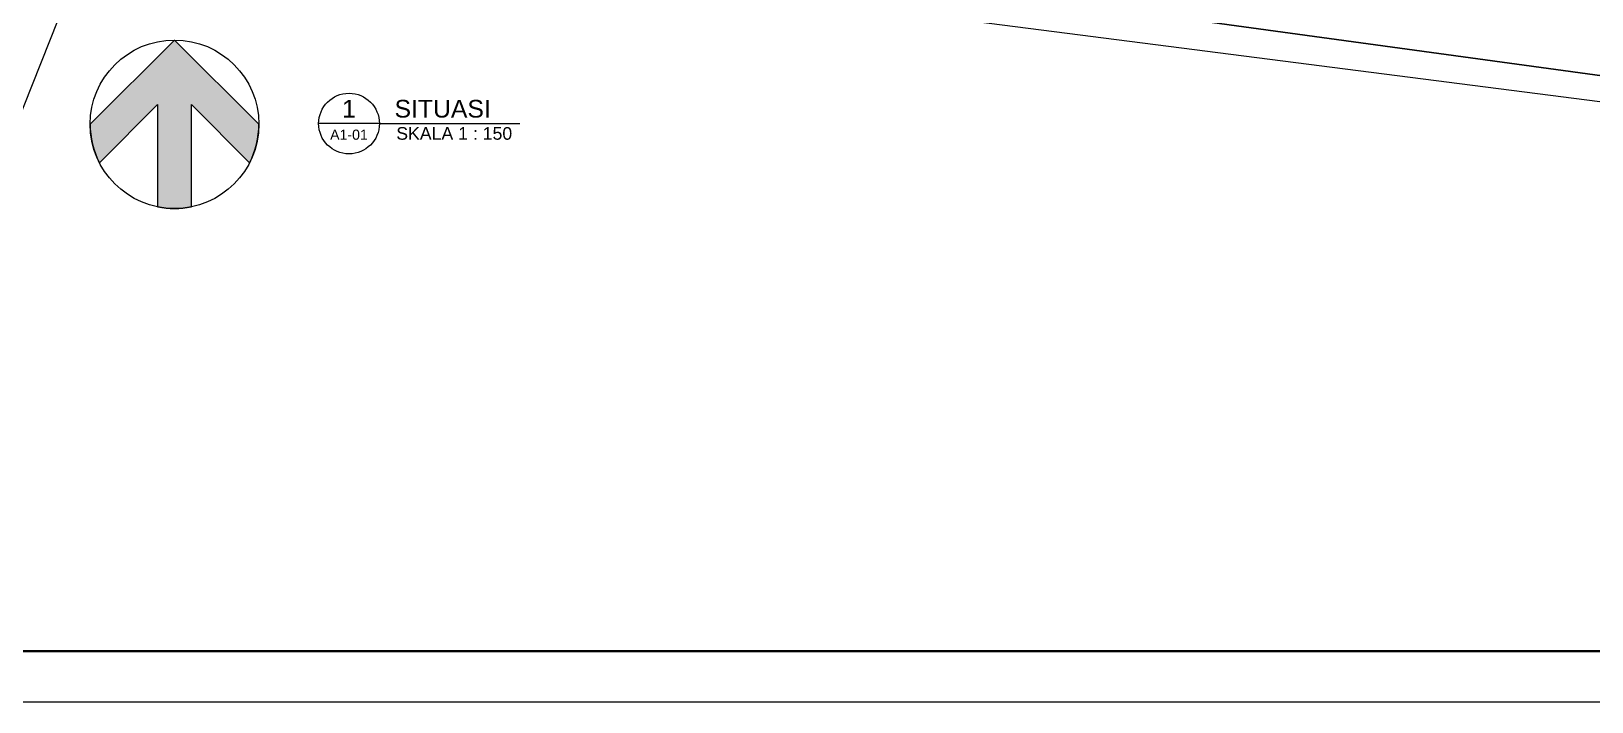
# Model space of a CAD drawing. Header units: millimetres. Extents: x -11 to 1625, y -267 to 180.
# Drawn here: x 1453.6 to 1499.86, y 90.5 to 110.4 of the extents above; entities that cross this region are included whole.
import ezdxf
from ezdxf.enums import TextEntityAlignment as Align

# ---------------------------------------------------------------- set-up
doc = ezdxf.new("R2010")
doc.units = ezdxf.units.MM
for name, color, linetype, lineweight in [('batas jalan', 3, 'Continuous', 25), ('GRS KOP', 1, 'Continuous', 35), ('kop', 7, 'Continuous', 20), ('line', 11, 'Continuous', 5), ('not', 7, 'Continuous', 20), ('sol kol', 8, 'Continuous', 0)]:
    doc.layers.add(name, color=color, linetype=linetype, lineweight=lineweight)
doc.styles.add('BARU', font='complex.shx')
doc.styles.get("Standard").update_dxf_attribs({"font": 'ARIALUNI.TTF'})

# ---------------------------------------------------------------- blocks, each defined once
blk = doc.blocks.new('kop')
at = {"layer": 'GRS KOP'}
blk.add_lwpolyline([(1, 54), (83, 54), (83, 1), (1, 1)], close=True, dxfattribs=at)
at = {"layer": 'kop', "color": 7}
blk.add_line((0, 0), (84, 0), dxfattribs=at)
at = {"layer": 'kop', "style": 'BARU', "flags": 4}
for p, height in [((73.8, 5.4), 0.35), ((80.303, 5.382), 0.25), ((73.8, 4.9), 0.35), ((80.303, 4.882), 0.25), ((73.8, 4.4), 0.35), ((80.303, 4.382), 0.25)]:
    blk.add_attdef('-', p, '', height=height, dxfattribs=at)
at = {"layer": 'kop', "flags": 4}
for tag, p in [('AR-00', (78.057, 2.648)), ('00', (81.238, 2.647))]:
    blk.add_attdef(tag, text='', height=0.35, dxfattribs=at).set_placement(p, align=Align.MIDDLE)
blk = doc.blocks.new('Ndtpd')
blk.add_line((0.747, 0), (-0.747, 0))
blk.add_circle((0, 0), 0.747)
at = {"flags": 4}
for tag, height, p in [('NO', 0.5, (0, 0.148)), ('NOLBR', 0.3, (0, -0.398))]:
    blk.add_attdef(tag, text='', height=height, dxfattribs=at).set_placement(p, align=Align.CENTER)
for tag, p, height in [('NDTPD', (1.516, 0.148), 0.5), ('SKALA', (1.523, -0.398), 0.3)]:
    blk.add_attdef(tag, p, '', height=height, dxfattribs=at)

msp = doc.modelspace()

# ---------------------------------------------------------------- hatches: boundary and pattern name
at = {"layer": 'sol kol'}
h = msp.add_hatch(color=256, dxfattribs=at)
h.dxf.hatch_style = 1
h.paths.add_polyline_path([(1455.3512813, 107.6336416, 0.1188668276), (1455.6260484, 106.494195), (1457.3512813, 108.219428), (1457.3512813, 105.1841518, 0.1010205144), (1458.3512813, 105.1841518), (1458.3512813, 108.219428), (1460.0765143, 106.494195, 0.1188668276), (1460.3512813, 107.6336416), (1457.8512813, 110.1336416)])

# ---------------------------------------------------------------- linework, layer by layer
at = {"layer": 'batas jalan'}
msp.add_line((1524.714162, 105.7052769), (1478.9781261, 111.9764838), dxfattribs=at)
at = {"layer": 'line'}
for p, q in [((1455.6224803, 113.8190779), (1446.9529573, 92.0000005)), ((1524.714162, 105.1357976), (1470.9367397, 112.0488795))]:
    msp.add_line(p, q, dxfattribs=at)
at = {"layer": 'not'}
msp.add_line((1463.9229529, 107.6550637), (1468.0848639, 107.6550637), dxfattribs=at)
msp.add_lwpolyline([(1458.3512813, 105.1841518), (1458.3512813, 108.219428), (1460.0765143, 106.494195, 0.1188668276), (1460.3512813, 107.6336416), (1457.8512813, 110.1336416), (1455.3512813, 107.6336416, 0.1188668276), (1455.6260484, 106.494195), (1457.3512813, 108.219428), (1457.3512813, 105.1841518, 0.1010205144)], format="xyb", close=True, dxfattribs=at)
msp.add_circle((1457.8512813, 107.6336416), 2.5, dxfattribs=at)

# ---------------------------------------------------------------- block references
at = {"layer": 'kop', "xscale": 1.5, "yscale": 1.5, "zscale": 1.5}
msp.add_blockref('kop', (1415.214162, 90.5000005), dxfattribs=at)
at = {"layer": 'not', "lineweight": 0}
ref = msp.add_blockref('Ndtpd', (1463.0229529, 107.6550637), dxfattribs=dict(at, xscale=1.204819277108433, yscale=1.204819277108433, zscale=1.204819277108433))
ref.add_attrib('NO', '1', dxfattribs={"layer": '0', "height": 0.525, "rotation": 360, "flags": 4}).set_placement((1463.0224621, 107.8328525), align=Align.CENTER)
ref.add_attrib('NDTPD', 'SITUASI', (1464.3729181, 107.8328525), dxfattribs={"layer": '0', "height": 0.525, "rotation": 360, "flags": 4})
ref.add_attrib('NOLBR', 'A1-01', dxfattribs={"layer": '0', "height": 0.3, "rotation": 360, "flags": 4}).set_placement((1463.0224621, 107.1751089), align=Align.CENTER)
ref.add_attrib('SKALA', 'SKALA 1 : 150', (1464.42345, 107.1751089), dxfattribs={"layer": '0', "height": 0.375, "rotation": 360, "flags": 4})

doc.saveas('drawing.dxf')
